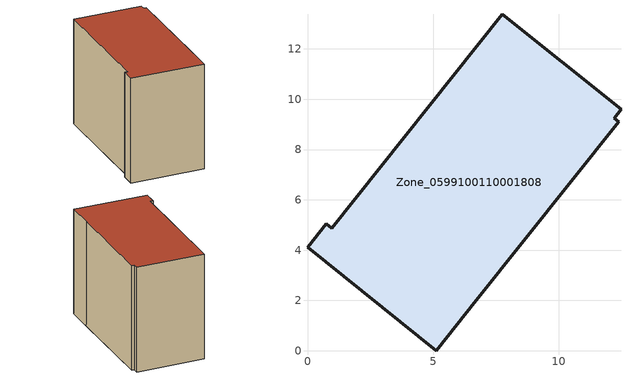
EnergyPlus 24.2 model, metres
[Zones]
Zone_0599100110001808
 floor ground (C_G): 5.11,0 0,4.11 0.75,5.05 0.97,4.88 7.74,13.38 12.47,9.61 12.21,9.25 12.37,9.1 6.7,2 z0.54
 wall outside (C_F): 12.47,9.61 7.74,13.38 0.97,4.88 0.75,5.05 0,4.11 5.11,0 6.7,2 12.37,9.1 12.21,9.25 12.47,9.61 z0.54:10.02
 roof outside (C_R): 5.11,0 6.7,2 12.37,9.1 12.21,9.25 12.47,9.61 7.74,13.38 0.97,4.88 0.75,5.05 0,4.11 z10.02
[BUILDING]
Pand.0599100110001808: North Axis=0; Terrain=City; Loads Convergence Tolerance Value=0.04; Temperature Convergence Tolerance Value=0.4; Solar Distribution=FullExterior; Maximum Number of Warmup Days=25; Minimum Number of Warmup Days=1
[Site:Location]
Rotterdam.The.Hague.AP_ZH_NLD Design_Conditions: Latitude=51.96; Longitude=4.45; Time Zone=1; Elevation=-4.5
[SITE:GROUNDTEMPERATURE:BUILDINGSURFACE]
18, 18, 18, 18, 18, 18, 18, 18, 18, 18, 18, 18
[MATERIAL] Thermal Absorptance=0.9; Solar Absorptance=0.7; Visible Absorptance=0.7
Name | Roughness | Thickness | Conductivity | Density | Specific Heat
G.TC.2015-2018 | MediumSmooth | 0.15 | 0.0428571 | 540 | 1210
F.TC.2015-2018 | Rough | 0.3 | 0.0666667 | 1920 | 840
R.TC.2015-2018 | MediumRough | 0.2 | 0.0333333 | 1500 | 1000
[CONSTRUCTION]
C_G: G.TC.2015-2018
C_F: F.TC.2015-2018
C_R: R.TC.2015-2018
[ZONE]
Zone_0599100110001808: Type=1; Multiplier=1; Ceiling Height=Autocalculate; Volume=Autocalculate; Floor Area=autocalculate; Part of Total Floor Area=Yes
[ZONEINFILTRATION:DESIGNFLOWRATE]
Infil_Zone_0599100110001808: Zone or ZoneList or Space or SpaceList=Zone_0599100110001808; Schedule=AlwaysOn; Design Flow Rate Calculation Method=Flow/Area; Flow Rate per Floor Area=0.0015; Constant Term Coefficient=1; Temperature Term Coefficient=0; Velocity Term Coefficient=0; Velocity Squared Term Coefficient=0
[HVACTEMPLATE:ZONE:IDEALLOADSAIRSYSTEM]
Zone_0599100110001808: Maximum Heating Supply Air Temperature=50; Minimum Cooling Supply Air Temperature=13; Maximum Heating Supply Air Humidity Ratio=0.0156; Minimum Cooling Supply Air Humidity Ratio=0.0077; Heating Limit=NoLimit; Cooling Limit=NoLimit; Dehumidification Control Type=ConstantSensibleHeatRatio; Cooling Sensible Heat Ratio=0.7; Dehumidification Setpoint=60; Humidification Control Type=None; Humidification Setpoint=30; Outdoor Air Method=None; Outdoor Air Flow Rate per Person=0.00944; Outdoor Air Flow Rate per Zone Floor Area=0; Outdoor Air Flow Rate per Zone=0; Demand Controlled Ventilation Type=None; Outdoor Air Economizer Type=NoEconomizer; Heat Recovery Type=None; Sensible Heat Recovery Effectiveness=0.7; Latent Heat Recovery Effectiveness=0.65
[ZONECONTROL:THERMOSTAT]
ThermostatControl_Zone_0599100110001808: Zone or ZoneList=Zone_0599100110001808; Control Type Schedule=DualSetpointControlType; Control 1=Thermostat_Zone_0599100110001808; Temperature Difference Between Cutout And Setpoint=0
[THERMOSTATSETPOINT:DUALSETPOINT]
Thermostat_Zone_0599100110001808: Heating Setpoint Temperature Schedule=HeatingSetpoint_Zone_0599100110001808; Cooling Setpoint Temperature Schedule=CoolingSetpoint_Zone_0599100110001808
[SCHEDULE:COMPACT]
HeatingSetpoint_Zone_0599100110001808: Through: 12/31, For: AllDays, Until: 24:00, 21
CoolingSetpoint_Zone_0599100110001808: Through: 12/31, For: AllDays, Until: 24:00, 24
DualSetpointControlType: Through: 12/31, For: AllDays, Until: 24:00, 4
AlwaysOn: Through: 12/31, For: AllDays, Until: 24:00, 1
